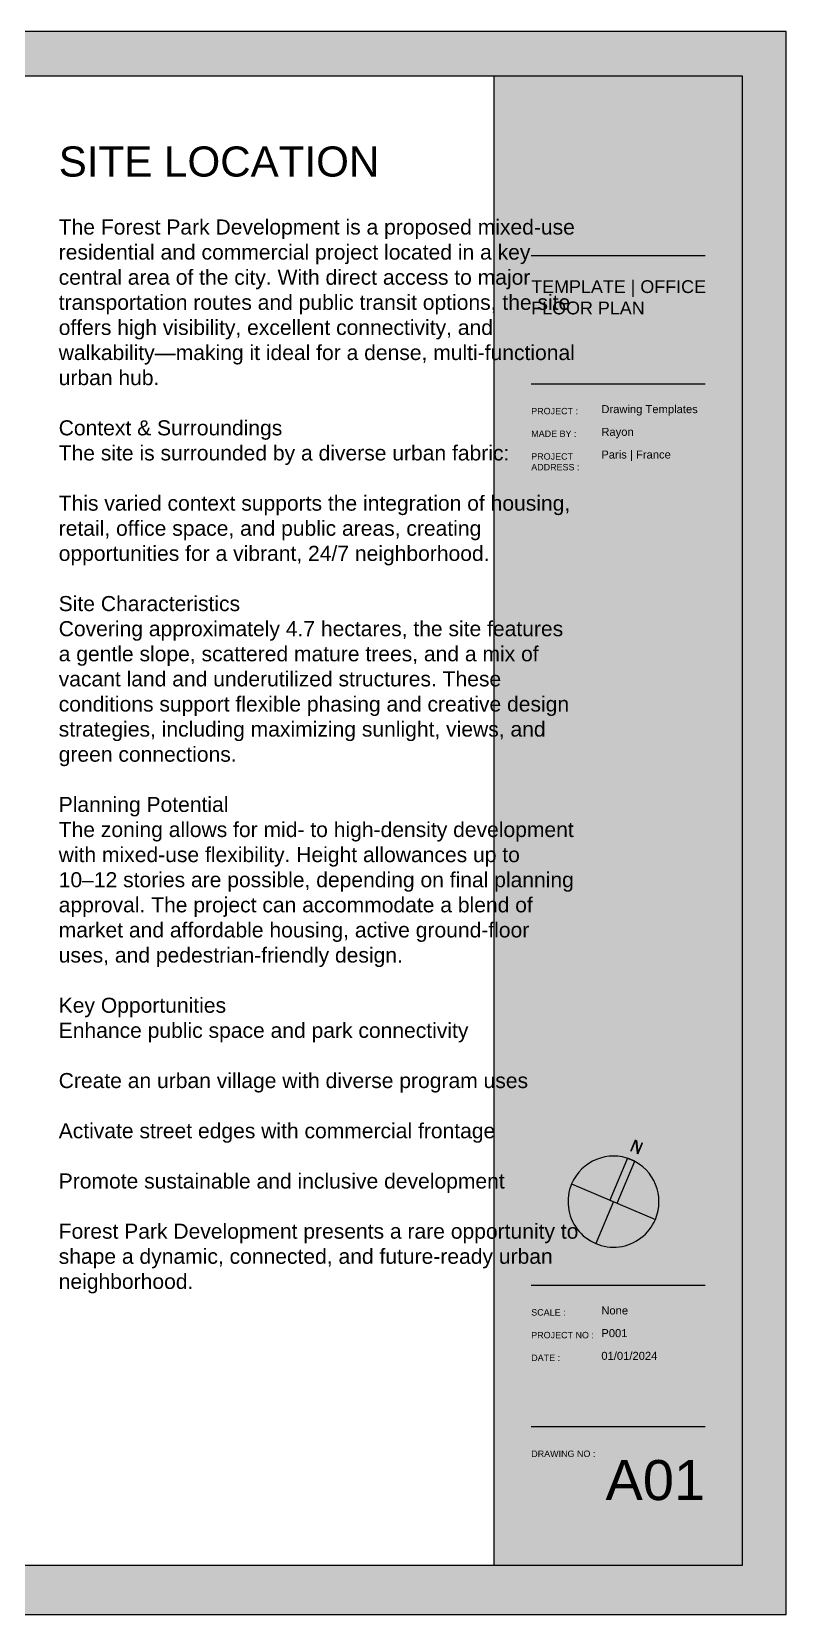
# Model space of a CAD drawing. Header units: metres. Extents: x 183920 to 188551, y 20757 to 23715.
# Drawn here: x 184943.1 to 185093.3, y 21120.1 to 21435.4 of the extents above; entities that cross this region are included whole.
import ezdxf

# ---------------------------------------------------------------- set-up
doc = ezdxf.new("R2010")
doc.units = ezdxf.units.M
for name, pattern in [('Light Grey Page Line', [0]), ('Page Lines', [0]), ('Style Grey Hatch  Line', [0])]:
    doc.linetypes.add(name, pattern=pattern)
doc.layers.add('Imported blocks_1', color=7, linetype='Continuous', true_color=0xc57dd9)
doc.layers.add('Title blocks & Legend', color=7, linetype='Continuous', true_color=0xf890f8)
doc.styles.add('Logo Text A3', font='', dxfattribs={"height": 0.0024})
doc.styles.add('Sheet Number A3', font='', dxfattribs={"height": 0.0075})
doc.styles.add('Style_19', font='', dxfattribs={"height": 6})
doc.styles.add('Style_4', font='', dxfattribs={"height": 3})
doc.styles.add('Text M A3', font='', dxfattribs={"height": 0.0015})
doc.styles.add('Text S A3', font='', dxfattribs={"height": 0.0012})
doc.styles.get('Logo Text A3').set_extended_font_data('arial')
doc.styles.get('Sheet Number A3').set_extended_font_data('arial')
doc.styles.get('Style_19').set_extended_font_data('arial')
doc.styles.get('Style_4').set_extended_font_data('arial')
doc.styles.get('Text M A3').set_extended_font_data('arial')
doc.styles.get('Text S A3').set_extended_font_data('arial')

# ---------------------------------------------------------------- blocks, each defined once
blk = doc.blocks.new('ScaledText_9')
at = {"layer": 'Imported blocks_1', "insert": (-162.8804306422971, 30.85387132344426), "char_height": 0.0012, "width": 0.009646153846153846, "attachment_point": 1, "style": 'Text S A3'}
blk.add_mtext('PROJECT :', dxfattribs=at)
blk = doc.blocks.new('ScaledText_13')
at = {"layer": 'Imported blocks_1', "insert": (-162.8804306422971, 30.86166419504942), "char_height": 0.0012, "width": 0.009259615384615385, "attachment_point": 1, "style": 'Text S A3'}
blk.add_mtext('MADE BY :', dxfattribs=at)
blk = doc.blocks.new('ScaledText_27')
at = {"layer": 'Imported blocks_1', "insert": (-163.009084716711, 30.85567535590889), "char_height": 0.0015, "width": 0.006850961538461538, "attachment_point": 1, "style": 'Text M A3'}
blk.add_mtext('Rayon', dxfattribs=at)
blk = doc.blocks.new('ScaledText_31')
at = {"layer": 'Imported blocks_1', "insert": (-162.8804306422971, 31.17108209350176), "char_height": 0.0012, "width": 0.01295, "attachment_point": 1, "style": 'Text S A3'}
blk.add_mtext('PROJECT NO :', dxfattribs=at)
blk = doc.blocks.new('ScaledText_39')
at = {"layer": 'Imported blocks_1', "insert": (-162.8804306422971, 31.1632892218966), "char_height": 0.0012, "width": 0.007021153846153847, "attachment_point": 1, "style": 'Text S A3'}
blk.add_mtext('SCALE :', dxfattribs=at)
blk = doc.blocks.new('ScaledText_44')
at = {"layer": 'Imported blocks_1', "insert": (-163.009084716711, 30.84788248430374), "char_height": 0.0015, "width": 0.0243188894388678, "attachment_point": 1, "style": 'Text M A3'}
blk.add_mtext('Drawing Templates', dxfattribs=at)
blk = doc.blocks.new('ScaledText_54')
at = {"layer": 'Imported blocks_1', "insert": (-162.8804306422971, 31.21182893811335), "char_height": 0.0012, "width": 0.01302884615384615, "attachment_point": 1, "style": 'Text S A3'}
blk.add_mtext('DRAWING NO :', dxfattribs=at)
blk = doc.blocks.new('ScaledText_64')
at = {"layer": 'Imported blocks_1', "insert": (-163.0090847169363, 31.17288612575816), "char_height": 0.0015, "width": 0.01316105769230769, "attachment_point": 1, "style": 'Text M A3'}
blk.add_mtext('01/01/2024', dxfattribs=at)
blk = doc.blocks.new('A3  Title block minimal vertical')
at = {"layer": 'Imported blocks_1', "transparency": 33554483}
for points in [[(-0.2099314073314251, -0.1483019521171113), (-0.2005320687812578, -0.1390564406268284), (-0.2005320687812578, 0.1399498981545296), (0.1550605809780995, 0.1399498981545296), (0.1550605809780995, -0.1390564406268284), (-0.2005320687812578, -0.1390564406268284), (-0.2099314073314251, -0.1483019521171113), (0.2099314073314676, -0.1483019521171113), (0.2099314073314676, 0.1483019521171195), (-0.2099314073314251, 0.1483019521171195), (-0.2099314073314251, -0.1483019521171113)], [(0.180620286116124, -0.06146878940172724), (0.1815376347730086, -0.05930185374886622), (0.1819974989308505, -0.05949653224196715), (0.1821822954928767, -0.06129198126765741), (0.1827987791904129, -0.0598357405094971), (0.1830914200181305, -0.05995962682328857), (0.1821740715158963, -0.06212656211083859), (0.1818814305181397, -0.06200267572506291), (0.1816532951524526, -0.05984379838796855), (0.1809129289012087, -0.06159267109188005), (0.180620286116124, -0.06146878940172724)], [(0.176849900335257, -0.07067501146359047), (0.1781794616563782, -0.0712378667982959), (0.1815048096019954, -0.06338282175359325), (0.1801752482808742, -0.06281996641888782), (0.176849900335257, -0.07067501146359047)]]:
    blk.add_hatch(color=256, dxfattribs=at).paths.add_polyline_path(points, flags=0)
h = blk.add_hatch(color=256, dxfattribs=at)
edge = h.paths.add_edge_path(flags=0)
edge.add_line((0.1729157325874844, 0.1177487475928521), (0.1729157325874844, 0.1287278270255517))
edge.add_line((0.1729157325874844, 0.1287278270255517), (0.1807462492033576, 0.1287278270255517))
edge.add_arc((0.1805990281644988, 0.1254610725425581), 0.003270070165369793, -84.54646110202827, 87.41962837314571, ccw=False)
edge.add_line((0.1809098109081278, 0.1222058040478401), (0.1838130311677988, 0.1222058040478401))
edge.add_line((0.1838130311677988, 0.1222058040478401), (0.1838130311677994, 0.117748747597934))
edge.add_line((0.1838130311677994, 0.117748747597934), (0.1816867290057862, 0.117748747597934))
edge.add_line((0.1816867290057862, 0.117748747597934), (0.1750829251756895, 0.1221240231954549))
edge.add_line((0.1750829251756895, 0.1221240231954549), (0.1750829251757067, 0.117748747597934))
edge.add_line((0.1750829251757067, 0.117748747597934), (0.1729157325874844, 0.1177487475928521))
edge.add_line((0.1729157325874844, 0.1177487475928521), (0.1729157325874844, 0.1177487475928521))
at = {"layer": 'Imported blocks_1', "linetype": 'Page Lines'}
blk.add_lwpolyline([(-0.2099314073314248, -0.1483019521171226), (0.2099314073314677, -0.1483019521171226), (0.2099314073314677, 0.1483019521171085), (-0.2099314073314248, 0.1483019521171085), (-0.2099314073314248, -0.1483019521171226)], close=True, dxfattribs=at)
at = {"layer": 'Imported blocks_1', "linetype": 'Light Grey Page Line'}
blk.add_lwpolyline([(-0.2005320687812571, -0.1390564406268426), (0.2016915466515925, -0.1390564406268426), (0.2016915466515925, 0.1399498981545153), (-0.2005320687812571, 0.1399498981545153), (-0.2005320687812571, -0.1390564406268426)], close=True, dxfattribs=at)
at = {"layer": 'Imported blocks_1', "linetype": 'Page Lines'}
for points in [[(0.1550605809780948, 0.1399498873225211), (0.1550605809780948, -0.1390564115214913)], [(0.1620890018502521, 0.1063220825233825), (0.1946958290670561, 0.1063220825233826)], [(0.1620890018502521, 0.08229276619199163), (0.1946958290670561, 0.08229276619199169)], [(0.1696640652904924, -0.06763296629800761), (0.1853741733023694, -0.07428366977652559)], [(0.1775191192964622, -0.07095831803726764), (0.1741937578623408, -0.07881339494414248)], [(0.1620890018502521, -0.08661477361748393), (0.1946958290670561, -0.08661477361748388)], [(0.1620890018502521, -0.1131120256841145), (0.1946958290670561, -0.1131120256841145)]]:
    blk.add_lwpolyline(points, dxfattribs=at)
blk.add_lwpolyline([(0.1853741690138136, -0.07428368252904301, 1), (0.1696640592010107, -0.06763297828812262, 1), (0.1853741690138136, -0.07428368252904301)], format="xyb", close=True, dxfattribs=at)
at = {"layer": 'Imported blocks_1', "linetype": 'Style Grey Hatch  Line'}
blk.add_lwpolyline([(0.176849900335257, -0.07067501146359047), (0.1781794616563782, -0.0712378667982959), (0.1815048096019954, -0.06338282175359325), (0.1801752482808742, -0.06281996641888782), (0.176849900335257, -0.07067501146359047)], close=True, dxfattribs=at)
blk = doc.blocks.new('ScaledText_77')
at = {"layer": 'Imported blocks_1', "insert": (-163.0090847169364, 30.86346822730583), "char_height": 0.0015, "width": 0.01540384615384615, "attachment_point": 1, "style": 'Text M A3'}
blk.add_mtext('Paris | France ', dxfattribs=at)
blk = doc.blocks.new('ScaledText_79')
at = {"layer": 'Imported blocks_1', "insert": (-163.009084716711, 31.16509325436121), "char_height": 0.0015, "width": 0.01315865384615384, "attachment_point": 1, "style": 'Text M A3'}
blk.add_mtext('P001', dxfattribs=at)
blk = doc.blocks.new('ScaledText_88')
at = {"layer": 'Imported blocks_1', "insert": (-163.7125384643408, 30.84210519768878), "char_height": 0.0024, "width": 0.04075906085664888, "attachment_point": 1, "style": 'Logo Text A3'}
blk.add_mtext('TEMPLATE | OFFICE FLOOR PLAN', dxfattribs=at)
blk = doc.blocks.new('ScaledText_93')
at = {"layer": 'Imported blocks_1', "insert": (-162.880430642298, 30.86945706665457), "char_height": 0.0012, "width": 0.01531380675831378, "attachment_point": 1, "style": 'Text S A3'}
blk.add_mtext('PROJECT ADDRESS :', dxfattribs=at)
blk = doc.blocks.new('ScaledText_105')
at = {"layer": 'Imported blocks_1', "insert": (-163.7394796803852, 34.1430555842989), "char_height": 0.0075, "width": 0.03090911319807309, "attachment_point": 3, "style": 'Sheet Number A3'}
blk.add_mtext('A01', dxfattribs=at)
blk = doc.blocks.new('ScaledText_119')
at = {"layer": 'Imported blocks_1', "insert": (-162.8804306422971, 31.17887496510691), "char_height": 0.0012, "width": 0.005611538461538461, "attachment_point": 1, "style": 'Text S A3'}
blk.add_mtext('DATE :', dxfattribs=at)
blk = doc.blocks.new('ScaledText_124')
at = {"layer": 'Imported blocks_1', "insert": (-163.009084716711, 31.15730038275606), "char_height": 0.0015, "width": 0.01315865384615384, "attachment_point": 1, "style": 'Text M A3'}
blk.add_mtext('None', dxfattribs=at)

msp = doc.modelspace()

# ---------------------------------------------------------------- block references
at = {"layer": 'Imported blocks_1', "yscale": 1062.975773071686}
for name, p, xscale in [('ScaledText_88', (358743.0628419937, -11398.50609141317), 1061.009469534149), ('ScaledText_9', (357860.1884903964, -11436.44194042478), 1061.009469534867), ('ScaledText_44', (358010.6462967586, -11429.53069688173), 1061.009469536207), ('ScaledText_13', (357860.1884903963, -11449.24751097785), 1061.009469534867), ('ScaledText_27', (358010.6462965401, -11442.3362674348), 1061.009469534867), ('ScaledText_93', (357860.188490351, -11462.05308153091), 1061.009469534583), ('ScaledText_77', (358010.6462969097, -11455.14183764571), 1061.009469534867), ('ScaledText_39', (357860.1884903962, -11944.89029294097), 1061.009469534867), ('ScaledText_124', (358010.64629654, -11937.97904939793), 1061.009469534867), ('ScaledText_31', (357860.1884903962, -11957.69586349404), 1061.009469534867), ('ScaledText_79', (358010.64629654, -11950.78461995099), 1061.009469534867), ('ScaledText_119', (357860.1884903962, -11970.5014340471), 1061.009469534867), ('ScaledText_64', (358010.6462969095, -11963.5901901619), 1061.009469534867), ('ScaledText_54', (357860.1884903962, -12024.65277231096), 1061.009469534867), ('ScaledText_105', (358806.2443272793, -15142.37128011334), 1061.009469536049)]:
    msp.add_blockref(name, p, dxfattribs=dict(at, xscale=xscale))
at = {"layer": 'Title blocks & Legend', "xscale": 1061.009469534867, "yscale": 1062.975773071686}
msp.add_blockref('A3  Title block minimal vertical', (184870.5312111314, 21277.77938219974), dxfattribs=at)

# ---------------------------------------------------------------- texts
at = {"layer": 'Title blocks & Legend', "attachment_point": 1}
for s, insert, char_height, width, style in [('SITE LOCATION', (184948.4843870882, 21412.55224566436), 6, 95.5042759497561, 'Style_19'), ('The Forest Park Development is a proposed mixed-use residential and commercial project located in a key central area of the city. With direct access to major transportation routes and public transit options, the site offers high visibility, excellent connectivity, and walkability—making it ideal for a dense, multi-functional urban hub.\\P\\PContext & Surroundings\\PThe site is surrounded by a diverse urban fabric:\\P\\PThis varied context supports the integration of housing, retail, office space, and public areas, creating opportunities for a vibrant, 24/7 neighborhood.\\P\\PSite Characteristics\\PCovering approximately 4.7 hectares, the site features a gentle slope, scattered mature trees, and a mix of vacant land and underutilized structures. These conditions support flexible phasing and creative design strategies, including maximizing sunlight, views, and green connections.\\P\\PPlanning Potential\\PThe zoning allows for mid- to high-density development with mixed-use flexibility. Height allowances up to 10–12 stories are possible, depending on final planning approval. The project can accommodate a blend of market and affordable housing, active ground-floor uses, and pedestrian-friendly design.\\P\\PKey Opportunities\\PEnhance public space and park connectivity\\P\\PCreate an urban village with diverse program uses\\P\\PActivate street edges with commercial frontage\\P\\PPromote sustainable and inclusive development\\P\\PForest Park Development presents a rare opportunity to shape a dynamic, connected, and future-ready urban neighborhood.', (184948.479183129, 21398.00722009935), 3, 103.2893972083674, 'Style_4')]:
    msp.add_mtext(s, dxfattribs=dict(at, insert=insert, char_height=char_height, width=width, style=style))

doc.saveas('drawing.dxf')
